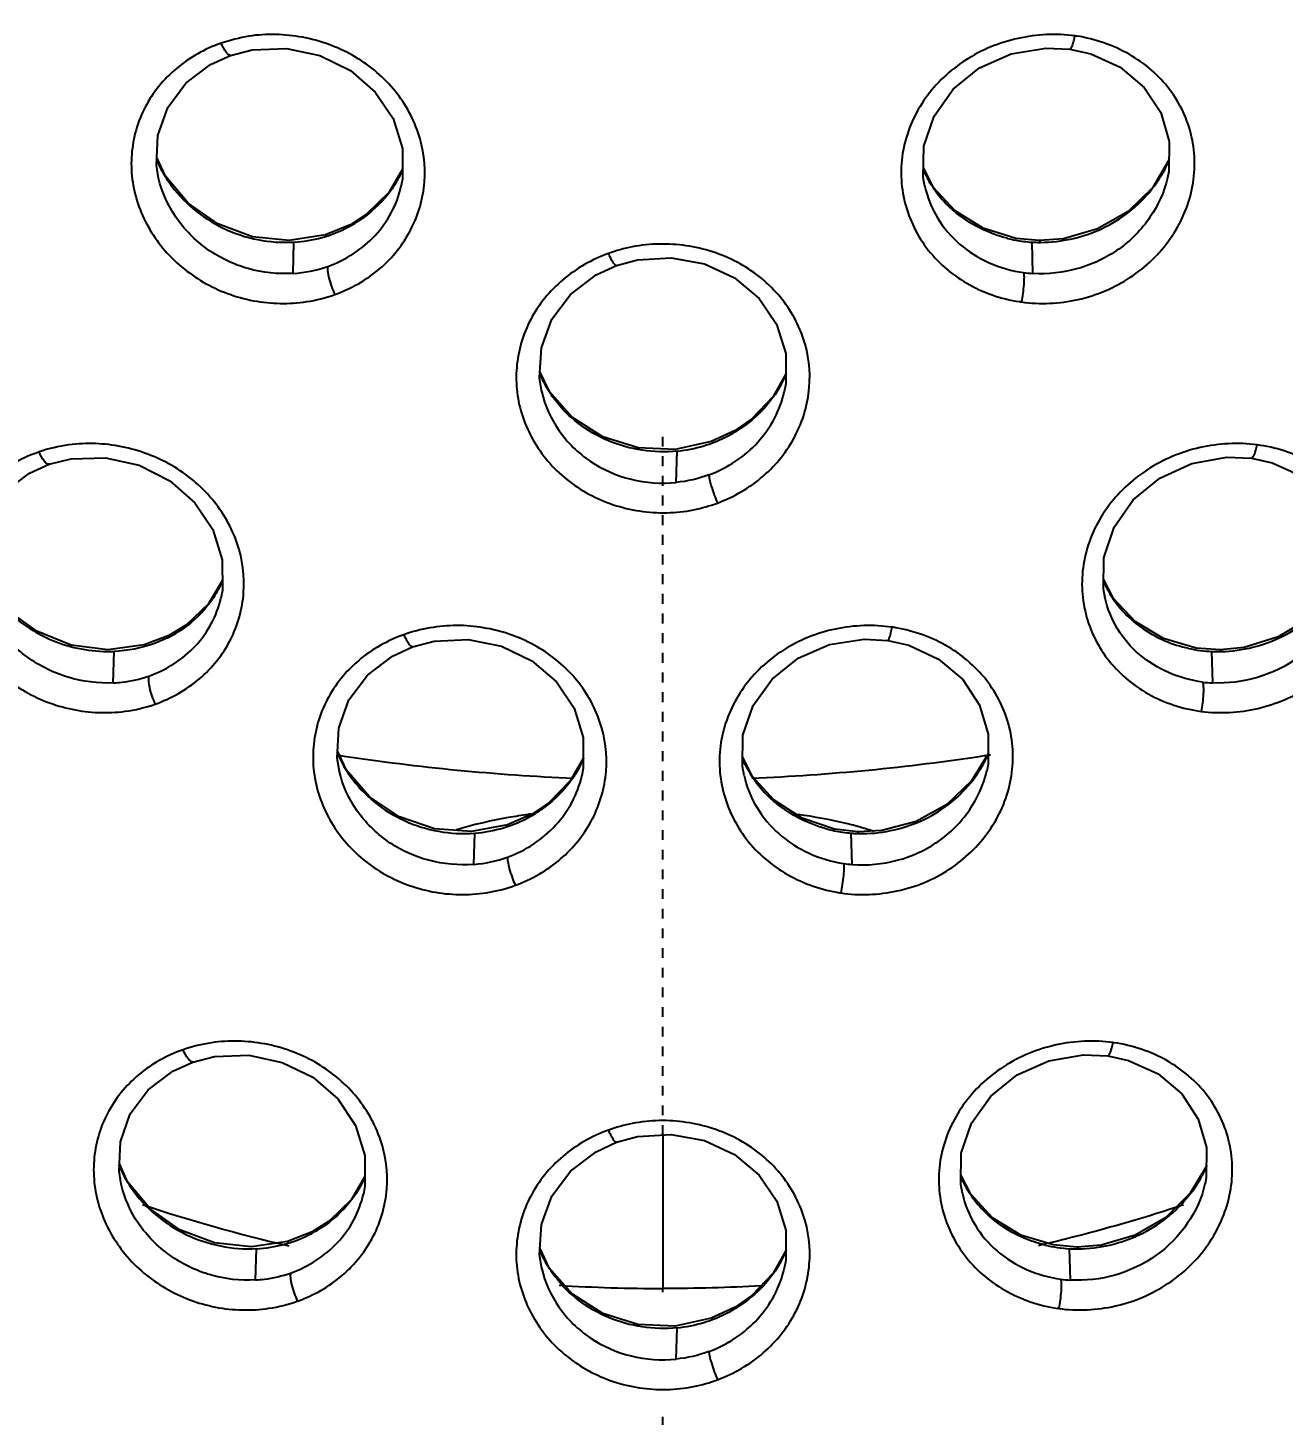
# Model space of a CAD drawing. Header units: millimetres. Extents: x 3631 to 3841, y 294 to 591.
# Drawn here: x 3779.67 to 3792.44, y 480.35 to 494.45 of the extents above; entities that cross this region are included whole.
import ezdxf

# ---------------------------------------------------------------- set-up
doc = ezdxf.new("R2010")
doc.units = ezdxf.units.MM
doc.header["$LTSCALE"] = 0.1
doc.linetypes.add('CENTER', pattern=[0.6, 0.375, -0.075, 0.075, -0.075])
doc.linetypes.add('CENTERX2', pattern=[101.6, 63.5, -12.7, 12.7, -12.7])
for name, color, linetype in [('CENTER', 1, 'CENTERX2'), ('DEFAULT_1', 7, 'CENTER'), ('DIM', 3, 'Continuous')]:
    doc.layers.add(name, color=color, linetype=linetype)
doc.styles.get("Standard").update_dxf_attribs({"font": 'arial.ttf'})
doc.dimstyles.new('ISO-25', dxfattribs={"dimtxt": 2.5, "dimasz": 2.5, "dimexe": 1.25, "dimexo": 0.625, "dimtad": 1, "dimlfac": 1.333333, "dimtxsty": 'Standard', "dimcen": 2.5, "dimadec": 0, "dimazin": 0, "dimtfac": 1, "dimtmove": 0, "dimatfit": 3, "dimfxl": 0, "dimarcsym": 0})

# ---------------------------------------------------------------- blocks, each defined once
blk = doc.blocks.new('*D74')
at = {"layer": 'Defpoints', "color": 0}
for p in [(3786.12, 534.251), (3756.118, 373.592), (3779.944, 373.592)]:
    blk.add_point(p, dxfattribs=at)
at = {"layer": 'DIM', "color": 0, "lineweight": -2}
for p, q in [((3785.495, 534.251), (3754.868, 534.251)), ((3756.118, 531.751), (3756.118, 376.092)), ((3779.319, 373.592), (3754.868, 373.592))]:
    blk.add_line(p, q, dxfattribs=at)
at = {"layer": 'DIM', "color": 0}
for points in [[(3755.702, 531.751), (3756.535, 531.751), (3756.118, 534.251)], [(3755.702, 376.092), (3756.535, 376.092), (3756.118, 373.592)]]:
    blk.add_solid(points, dxfattribs=at)
at = {"layer": 'DIM', "color": 0, "insert": (3754.238, 453.922), "char_height": 2.5, "attachment_point": 5, "rotation": 90}
blk.add_mtext('214', dxfattribs=at)

msp = doc.modelspace()

# ---------------------------------------------------------------- linework, layer by layer
at = {"color": 7, "linetype": 'Continuous'}
for p, q in [((3781.0729, 492.9445), (3780.9869, 493.1361)), ((3783.4831, 493.0149), (3783.3467, 492.7821)), ((3788.8782, 492.8327), (3788.7787, 493.0322)), ((3781.0047, 492.9251), (3781.0034, 492.9311)), ((3783.4687, 492.836), (3783.47, 492.8416)), ((3788.793, 492.8418), (3788.7934, 492.8399)), ((3791.2609, 492.931), (3791.26, 492.9274)), ((3783.3467, 492.7821), (3783.1259, 492.5641)), ((3783.1259, 492.5641), (3782.9502, 492.4517)), ((3782.9502, 492.4517), (3782.7014, 492.3502)), ((3782.9345, 492.4285), (3782.9502, 492.4517)), ((3782.7014, 492.3502), (3782.3333, 492.2917)), ((3782.3713, 491.9554), (3782.3803, 492.2743)), ((3789.9594, 492.2904), (3789.7171, 492.3129)), ((3789.8916, 491.9555), (3789.8827, 492.2744)), ((3789.9697, 492.2719), (3789.9594, 492.2904)), ((3784.9762, 490.7572), (3784.8809, 490.9612)), ((3787.3791, 490.9348), (3787.2509, 490.706)), ((3784.8965, 490.7582), (3784.8984, 490.7502)), ((3787.3647, 490.7534), (3787.3653, 490.756)), ((3786.866, 490.3607), (3786.6215, 490.2463)), ((3786.8563, 490.3408), (3786.866, 490.3607)), ((3786.6215, 490.2463), (3786.2542, 490.1669)), ((3786.2646, 489.8308), (3786.2741, 490.1494)), ((3790.7095, 488.6522), (3790.6098, 488.8501)), ((3781.6522, 488.8322), (3781.512, 488.598)), ((3781.512, 488.598), (3781.2884, 488.3841)), ((3781.6379, 488.6541), (3781.6395, 488.6611)), ((3790.6252, 488.6561), (3790.624, 488.6614)), ((3781.2884, 488.3841), (3781.1089, 488.2747)), ((3780.8576, 488.1796), (3780.4889, 488.1316)), ((3781.1089, 488.2747), (3780.8576, 488.1796)), ((3781.0901, 488.2499), (3781.1089, 488.2747)), ((3791.7941, 488.1311), (3791.5496, 488.1487)), ((3792.0384, 488.1556), (3791.7941, 488.1311)), ((3780.5425, 487.7934), (3780.5512, 488.1132)), ((3791.7205, 487.7937), (3791.7118, 488.1135)), ((3791.8086, 488.1127), (3791.7941, 488.1311)), ((3782.9148, 486.9069), (3782.8242, 487.1049)), ((3785.3215, 487.0284), (3785.1889, 486.7974)), ((3787.0386, 486.8453), (3786.9403, 487.045)), ((3782.8424, 486.8937), (3782.8407, 486.9011)), ((3789.4225, 486.8972), (3789.4234, 486.9011)), ((3785.1889, 486.7974), (3784.9706, 486.5753)), ((3785.3071, 486.8486), (3785.3081, 486.8528)), ((3786.9548, 486.853), (3786.9549, 486.8528)), ((3784.7982, 486.4599), (3784.5515, 486.3523)), ((3784.7854, 486.4382), (3784.7982, 486.4599)), ((3784.9706, 486.5753), (3784.7982, 486.4599)), ((3784.5515, 486.3523), (3784.1838, 486.2838)), ((3788.1156, 486.2814), (3787.8751, 486.3089)), ((3784.2082, 485.9481), (3784.2174, 486.2666)), ((3788.0548, 485.9482), (3788.0456, 486.2667)), ((3788.1216, 486.2628), (3788.1156, 486.2814)), ((3790.705, 484.139), (3790.7174, 484.1372)), ((3786.1315, 483.1987), (3786.1315, 481.6355)), ((3780.6896, 482.722), (3780.6059, 482.9099)), ((3789.2596, 482.5955), (3789.16, 482.7946)), ((3780.6236, 482.6985), (3780.6223, 482.7044)), ((3783.1018, 482.7771), (3782.9644, 482.5441)), ((3791.6419, 482.7043), (3791.6411, 482.7007)), ((3782.9644, 482.5441), (3782.7429, 482.3273)), ((3783.0875, 482.5984), (3783.0888, 482.6044)), ((3789.1741, 482.6045), (3789.1747, 482.6021)), ((3782.7429, 482.3273), (3782.5663, 482.2157)), ((3782.3162, 482.1159), (3781.9475, 482.0605)), ((3782.5663, 482.2157), (3782.3162, 482.1159)), ((3782.5497, 482.1921), (3782.5663, 482.2157)), ((3790.342, 482.0595), (3790.0991, 482.0805)), ((3790.585, 482.0801), (3790.342, 482.0595)), ((3781.9907, 481.7236), (3781.9996, 482.0429)), ((3784.9758, 481.8466), (3784.8808, 482.05)), ((3787.3791, 482.0235), (3787.2509, 481.7948)), ((3790.2722, 481.7238), (3790.2634, 482.0431)), ((3790.3536, 482.041), (3790.342, 482.0595)), ((3784.8965, 481.8469), (3784.8983, 481.8389)), ((3787.3647, 481.8421), (3787.3653, 481.8447)), ((3786.8661, 481.4494), (3786.6213, 481.3349)), ((3786.8564, 481.4296), (3786.8661, 481.4494)), ((3790.1523, 481.435), (3790.1396, 481.4369)), ((3786.6213, 481.3349), (3786.2539, 481.2554)), ((3786.2646, 480.9193), (3786.2741, 481.238))]:
    msp.add_line(p, q, dxfattribs=at)
for points in [[(3781.7358, 494.1733), (3781.9568, 494.2296), (3782.3041, 494.2426), (3782.6449, 494.1714), (3782.9537, 494.02), (3783.2073, 493.8005), (3783.3891, 493.5302), (3783.4829, 493.2277), (3783.4832, 492.915), (3783.4683, 492.8362)], [(3788.7939, 492.84), (3788.777, 492.9321), (3788.7825, 493.2502), (3788.8876, 493.5563), (3789.0806, 493.8292), (3789.3476, 494.0459), (3789.6708, 494.1882), (3790.0225, 494.2479), (3790.2681, 494.2366)], [(3790.2681, 494.2366), (3790.4801, 494.189), (3790.7793, 494.0518), (3791.0229, 493.8478), (3791.1911, 493.5906), (3791.2762, 493.2989), (3791.2731, 492.994), (3791.26, 492.9274)], [(3781.0047, 492.9251), (3780.9833, 493.057), (3780.997, 493.3591), (3781.0976, 493.643), (3781.2808, 493.8891), (3781.5336, 494.0813), (3781.7358, 494.1733)], [(3791.2743, 493.1072), (3791.1095, 492.8313), (3790.8592, 492.5864), (3790.5487, 492.4089), (3790.2022, 492.3095), (3789.9594, 492.2904)], [(3782.3333, 492.2917), (3781.9592, 492.3292), (3781.6067, 492.4598), (3781.3045, 492.6702), (3781.0729, 492.9445)], [(3789.7171, 492.3129), (3789.3873, 492.4155), (3789.1, 492.5927), (3788.8782, 492.8327)], [(3785.6575, 492.0364), (3785.8723, 492.0949), (3786.216, 492.1156), (3786.5533, 492.0536), (3786.8584, 491.9119), (3787.1084, 491.7015), (3787.287, 491.4392), (3787.379, 491.1432), (3787.3792, 490.8339), (3787.3642, 490.7536)], [(3784.8994, 490.7504), (3784.8768, 490.8936), (3784.895, 491.2001), (3785.0019, 491.4899), (3785.1925, 491.7423), (3785.452, 491.9406), (3785.6575, 492.0364)], [(3786.2542, 490.1669), (3785.8777, 490.1836), (3785.5207, 490.296), (3785.2129, 490.4922), (3784.9762, 490.7572)], [(3787.2509, 490.706), (3787.0352, 490.4793), (3786.866, 490.3607)], [(3779.1749, 488.787), (3779.1542, 488.9135), (3779.1659, 489.213), (3779.2635, 489.4938), (3779.4428, 489.7367), (3779.6918, 489.926), (3779.8922, 490.0163)], [(3779.8922, 490.0163), (3780.1165, 490.0718), (3780.4658, 490.0813), (3780.8083, 490.0057), (3781.1189, 489.8496), (3781.3742, 489.6259), (3781.5573, 489.3519), (3781.6519, 489.0466), (3781.6523, 488.7327), (3781.6374, 488.6543)], [(3790.6252, 488.6561), (3790.6083, 488.746), (3790.6129, 489.0662), (3790.7181, 489.3759), (3790.9124, 489.6534), (3791.1812, 489.8755), (3791.5069, 490.0231), (3791.8619, 490.0874), (3792.1125, 490.078)], [(3792.1125, 490.078), (3792.3236, 490.032), (3792.6194, 489.8978), (3792.8587, 489.6978), (3793.0232, 489.4453), (3793.1062, 489.1577), (3793.1028, 488.8556), (3793.0896, 488.788)], [(3793.1041, 488.9715), (3792.9429, 488.6968), (3792.6938, 488.4468), (3792.3845, 488.2627), (3792.0384, 488.1556)], [(3780.4889, 488.1316), (3780.1159, 488.1793), (3779.7658, 488.3188), (3779.4667, 488.536), (3779.2381, 488.8144)], [(3791.5496, 488.1487), (3791.2186, 488.2451), (3790.931, 488.4169), (3790.7095, 488.6522)], [(3782.8424, 486.8937), (3782.8204, 487.0307), (3782.836, 487.3351), (3782.9397, 487.6221), (3783.1265, 487.8713), (3783.3828, 488.0665), (3783.5868, 488.1603)], [(3783.5868, 488.1603), (3783.8049, 488.2176), (3784.1505, 488.2341), (3784.4897, 488.1671), (3784.7967, 488.0201), (3785.0486, 487.8048), (3785.2287, 487.5381), (3785.3215, 487.2385), (3785.3214, 486.9271), (3785.3066, 486.8488)], [(3786.9554, 486.8532), (3786.9385, 486.9456), (3786.9441, 487.2617), (3787.0482, 487.5646), (3787.2396, 487.8335), (3787.5046, 488.0455), (3787.8257, 488.1831), (3788.1748, 488.2386), (3788.4165, 488.2253)], [(3788.4165, 488.2253), (3788.6293, 488.1761), (3788.9315, 488.0359), (3789.1789, 487.8283), (3789.3505, 487.5673), (3789.4379, 487.2723), (3789.436, 486.9657), (3789.4225, 486.8971)], [(3789.4367, 487.0741), (3789.2685, 486.7973), (3789.0168, 486.5576), (3788.705, 486.3867), (3788.3576, 486.295), (3788.1156, 486.2814)], [(3784.1838, 486.2838), (3783.8086, 486.3114), (3783.454, 486.4334), (3783.149, 486.637), (3782.9148, 486.9069)], [(3787.8751, 486.3089), (3787.5466, 486.4181), (3787.2601, 486.6008), (3787.0386, 486.8453)], [(3780.6236, 482.6985), (3780.6023, 482.8293), (3780.6157, 483.1302), (3780.7156, 483.4127), (3780.8978, 483.6577), (3781.1495, 483.8489), (3781.3511, 483.9404)], [(3781.351, 483.9404), (3781.5727, 483.9966), (3781.9205, 484.009), (3782.2617, 483.937), (3782.571, 483.7847), (3782.8251, 483.5645), (3783.0073, 483.2935), (3783.1015, 482.9904), (3783.1019, 482.6775), (3783.087, 482.5987)], [(3789.1752, 482.6023), (3789.1583, 482.694), (3789.1638, 483.0125), (3789.2691, 483.3193), (3789.4626, 483.593), (3789.7303, 483.8108), (3790.0542, 483.954), (3790.4067, 484.0145), (3790.6534, 484.0034)], [(3790.6534, 484.0034), (3790.865, 483.9561), (3791.1633, 483.8195), (3791.4058, 483.6165), (3791.573, 483.3606), (3791.6574, 483.0702), (3791.6541, 482.7665), (3791.6411, 482.7007)], [(3785.6573, 483.1246), (3785.8722, 483.1832), (3786.216, 483.2038), (3786.5534, 483.1418), (3786.8585, 483.0001), (3787.1085, 482.7897), (3787.2871, 482.5274), (3787.379, 482.2314), (3787.3791, 481.9221), (3787.3642, 481.8423)], [(3784.8994, 481.8391), (3784.8768, 481.9822), (3784.895, 482.2886), (3785.0019, 482.5783), (3785.1924, 482.8306), (3785.4519, 483.0288), (3785.6573, 483.1246)], [(3791.6553, 482.8815), (3791.4916, 482.6065), (3791.2415, 482.3606), (3790.9313, 482.1815), (3790.585, 482.0801)], [(3781.9475, 482.0605), (3781.5735, 482.1011), (3781.2216, 482.2344), (3780.9202, 482.4467), (3780.6896, 482.722)], [(3790.0991, 482.0805), (3789.7689, 482.1812), (3789.4814, 482.3569), (3789.2596, 482.5955)], [(3786.2539, 481.2554), (3785.8773, 481.2722), (3785.5202, 481.3849), (3785.2124, 481.5814), (3784.9758, 481.8466)], [(3787.2509, 481.7948), (3787.0352, 481.5681), (3786.8661, 481.4494)]]:
    msp.add_lwpolyline(points, dxfattribs=at)
for centre, radius, start, end in [((3782.3596, 492.0184), 2.3904, 100.53616, 107.51437), ((3790.1116, 492.8789), 1.5056, 81.41173, 82.12023), ((3782.1689, 493.6181), 1.2891, 202.58391, 210.94831), ((3790.0707, 493.6358), 1.3178, 332.96168, 336.68469), ((3782.1791, 493.624), 1.3009, 210.94024, 214.75043), ((3782.4152, 493.4877), 1.1729, 328.36842, 334.90597), ((3782.4231, 493.4838), 1.164, 334.91602, 335.73702), ((3789.8504, 493.485), 1.1743, 203.82744, 205.06077), ((3789.8543, 493.4869), 1.1787, 205.06363, 209.86296), ((3790.0257, 493.6605), 1.3691, 325.08512, 329.31178), ((3790.0466, 493.6481), 1.3449, 329.31326, 332.96198), ((3789.856, 493.4879), 1.1807, 209.86217, 211.084), ((3789.8557, 493.4877), 1.1803, 211.08434, 217.12673), ((3790.0153, 493.6677), 1.3818, 321.52935, 322.98129), ((3790.0159, 493.6673), 1.3811, 322.9811, 325.08996), ((3789.859, 493.4915), 1.1853, 217.17835, 228.41469), ((3789.893, 493.5293), 1.2361, 228.40033, 231.42813), ((3782.298, 493.643), 1.3712, 273.43848, 297.66189), ((3782.3367, 493.5658), 1.2849, 297.73272, 298.83899), ((3782.3378, 493.5638), 1.2826, 298.83756, 303.21001), ((3789.9669, 493.6524), 1.3805, 256.05184, 263.04543), ((3789.966, 493.646), 1.3741, 263.04892, 266.52536), ((3789.9688, 493.652), 1.3802, 266.42443, 267.61692), ((3789.9686, 493.6469), 1.375, 267.61614, 270.02958), ((3786.2832, 490.0904), 2.1864, 102.24716, 108.82637), ((3789.9718, 493.239), 1.2858, 262.17181, 266.42379), ((3782.3165, 493.0265), 1.3704, 278.17158, 290.42697), ((3789.9912, 493.2091), 1.5578, 261.24133, 261.94611), ((3786.027, 491.4359), 1.254, 203.34985, 211.36316), ((3786.2495, 491.4237), 1.237, 329.29965, 332.07359), ((3786.2566, 491.42), 1.229, 332.07412, 336.97804), ((3786.0582, 491.4547), 1.2904, 211.35407, 217.2549), ((3786.1365, 491.5623), 1.418, 286.75162, 295.92914), ((3786.1563, 491.5209), 1.3721, 295.94216, 300.68043), ((3786.1412, 491.5465), 1.4018, 300.67953, 301.48804), ((3780.2822, 488.7349), 1.4906, 97.36548, 109.31872), ((3786.1288, 491.5889), 1.4457, 275.76222, 286.7404), ((3785.998, 491.5785), 2.0738, 282.39212, 289.36487), ((3780.6123, 489.2961), 1.1433, 328.07961, 334.45748), ((3780.6174, 489.2935), 1.1375, 334.46429, 335.69092), ((3791.6767, 489.3046), 1.17, 203.87474, 205.4255), ((3791.6744, 489.3035), 1.1674, 205.42217, 211.46592), ((3780.5363, 489.3757), 1.2545, 297.47479, 302.13059), ((3783.991, 486.946), 1.4259, 99.26557, 110.195), ((3788.2411, 486.8581), 1.5188, 80.23433, 81.75263), ((3780.5342, 489.3796), 1.259, 296.20386, 297.47735), ((3791.7702, 489.4802), 1.3679, 257.42179, 267.55099), ((3791.7734, 489.4937), 1.3814, 267.44339, 268.76803), ((3791.7734, 489.4918), 1.3795, 268.76767, 271.4458), ((3791.7795, 489.0744), 1.2819, 262.69878, 267.36122), ((3786.1095, 508.4086), 21.5995, 261.21495, 261.36286), ((3783.9799, 487.5757), 1.2605, 202.63347, 211.11932), ((3786.1323, 508.5716), 21.7641, 261.36778, 267.60282), ((3784.2264, 487.5098), 1.2015, 328.46596, 336.42536), ((3788.0373, 487.5061), 1.2011, 203.84648, 204.41885), ((3786.1235, 508.6441), 21.8368, 272.39086, 278.62874), ((3786.1537, 508.4065), 21.5974, 278.64422, 278.80608), ((3788.2596, 487.5937), 1.2894, 332.6749, 336.57052), ((3783.985, 487.5787), 1.2664, 211.11565, 215.33097), ((3788.0427, 487.5087), 1.207, 204.42272, 209.29349), ((3788.0459, 487.5104), 1.2106, 209.29193, 210.8951), ((3788.0463, 487.5107), 1.2112, 210.8957, 216.58465), ((3788.2212, 487.6151), 1.3334, 324.3842, 329.02533), ((3788.2392, 487.6042), 1.3123, 329.02801, 332.6755), ((3788.0516, 487.516), 1.2186, 216.6359, 227.5607), ((3788.2128, 487.6209), 1.3436, 321.18922, 324.38905), ((3788.0881, 487.5554), 1.2723, 227.54435, 230.80897), ((3785.6159, 480.4147), 6.1022, 98.01336, 99.9783), ((3785.7143, 479.7427), 6.7814, 97.86431, 98.04499), ((3784.1456, 487.585), 1.3132, 299.1574, 302.59011), ((3784.1472, 487.5826), 1.3103, 302.59025, 304.2999), ((3784.1073, 487.6568), 1.3945, 274.52579, 299.10057), ((3788.159, 487.6651), 1.4029, 254.62736, 261.81615), ((3787.3001, 483.3726), 3.0708, 71.81251, 74.1376), ((3788.157, 487.6519), 1.3895, 261.82301, 265.4037), ((3788.1562, 487.6427), 1.3803, 265.40632, 266.45014), ((3788.1557, 487.6352), 1.3729, 266.44918, 268.56227), ((3787.3913, 483.6557), 2.7734, 71.49168, 71.77783), ((3788.1564, 487.2352), 1.2909, 261.642, 265.48199), ((3784.1012, 487.18), 1.537, 279.93376, 290.1249), ((3788.1646, 487.1823), 1.5398, 259.98839, 261.52879), ((3781.784, 482.5359), 1.6184, 98.636, 109.13019), ((3786.1376, 481.7017), 1.6446, 101.15909, 109.91519), ((3781.791, 483.3941), 1.2929, 202.61569, 210.97752), ((3790.4234, 483.4247), 1.3499, 329.28032, 333.0106), ((3790.4489, 483.4117), 1.3212, 333.01077, 336.67089), ((3781.8033, 483.4013), 1.3072, 210.96767, 214.67306), ((3782.0421, 483.2474), 1.1641, 328.28174, 334.78011), ((3782.0493, 483.2438), 1.1562, 334.78926, 335.71942), ((3790.224, 483.2449), 1.1663, 203.83993, 205.23271), ((3790.2274, 483.2466), 1.1701, 205.23529, 210.01732), ((3790.2286, 483.2473), 1.1715, 210.0168, 211.15276), ((3790.228, 483.2469), 1.1708, 211.1529, 217.27365), ((3790.3909, 483.4449), 1.3882, 323.08933, 325.20792), ((3790.4015, 483.4377), 1.3753, 325.20322, 329.27953), ((3790.2305, 483.2502), 1.1748, 217.32546, 228.65649), ((3790.3896, 483.4458), 1.3897, 321.59817, 323.08958), ((3786.1936, 498.6798), 17.0517, 251.70035, 256.89556), ((3790.264, 483.2878), 1.2251, 228.64287, 231.61374), ((3786.0391, 498.8273), 17.2008, 284.39584, 288.24413), ((3781.9656, 483.324), 1.2737, 298.45927, 302.89702), ((3781.9253, 483.4057), 1.3648, 273.12132, 297.23004), ((3781.9642, 483.3264), 1.2765, 297.30486, 298.46095), ((3786.0696, 498.7114), 17.0809, 283.12284, 284.39351), ((3790.34, 483.4183), 1.3774, 256.45735, 266.81011), ((3786.0272, 482.5248), 1.2542, 203.35604, 211.36744), ((3786.2565, 482.5089), 1.2292, 332.07763, 336.96803), ((3790.3425, 483.4228), 1.3818, 266.71739, 267.95188), ((3790.3424, 483.4187), 1.3777, 267.95123, 270.44877), ((3786.0587, 482.5438), 1.291, 211.35824, 217.25634), ((3786.2492, 482.5127), 1.2374, 329.29432, 332.07715), ((3786.1357, 498.7004), 17.0625, 266.44136, 269.98656), ((3790.3465, 483.0072), 1.2855, 262.30619, 266.68488), ((3781.913, 482.8948), 1.4734, 278.31086, 289.90439), ((3786.1363, 482.6507), 1.4178, 286.77506, 295.95045), ((3786.1559, 482.6098), 1.3725, 295.96321, 300.69883), ((3786.1405, 482.6357), 1.4026, 300.6987, 301.5047), ((3786.1287, 482.6768), 1.445, 275.76893, 286.76372), ((3786.1286, 482.2082), 1.5978, 281.35141, 290.41394)]:
    msp.add_arc(centre, radius, start, end, dxfattribs=at)
for points, knots in [([(3782.7948, 491.7423), (3782.9603, 491.8002), (3783.2693, 491.975), (3783.598, 492.3849), (3783.7418, 492.8841), (3783.674, 493.4009), (3783.4086, 493.8591), (3782.9889, 494.2017), (3782.4713, 494.385), (3782.1017, 494.3943), (3781.9225, 494.3684)], [0, 0, 0, 0, 0.1259307, 0.2482362, 0.3683619, 0.4888863, 0.6123949, 0.739802, 0.8699289, 1, 1, 1, 1]), ([(3790.3186, 494.3718), (3790.1276, 494.3966), (3789.7342, 494.3777), (3789.1934, 494.158), (3788.7743, 493.765), (3788.5798, 493.3345), (3788.543, 492.9737), (3788.5841, 492.6164), (3788.7793, 492.1931), (3789.2064, 491.8227), (3789.5679, 491.6977), (3789.7548, 491.6696)], [0, 0, 0, 0, 0.1299099, 0.2594871, 0.3858498, 0.5081137, 0.5684709, 0.628579, 0.749021, 0.8726342, 1, 1, 1, 1]), ([(3789.7737, 491.6668), (3789.9643, 491.6394), (3790.3586, 491.658), (3790.8114, 491.8481), (3791.1107, 492.0889), (3791.3536, 492.373), (3791.5459, 492.7994), (3791.5442, 493.3535), (3791.3482, 493.7695), (3791.1002, 494.0329), (3790.7951, 494.2464), (3790.5227, 494.3397), (3790.337, 494.3691)], [0, 0, 0, 0, 0.1298919, 0.2597681, 0.3241287, 0.3876063, 0.510824, 0.6306064, 0.7500681, 0.8111001, 0.873147, 1, 1, 1, 1]), ([(3790.2681, 494.2366), (3790.2729, 494.2359), (3790.2848, 494.2516), (3790.2947, 494.2783), (3790.308, 494.3219), (3790.3151, 494.3543), (3790.3186, 494.3718)], [0, 0, 0, 0, 0.0988803, 0.3182163, 0.6354764, 1, 1, 1, 1]), ([(3781.6402, 494.2979), (3781.4762, 494.24), (3781.244, 494.1092), (3781.001, 493.8643), (3780.8154, 493.5824), (3780.7203, 493.2507), (3780.7282, 492.9135), (3780.8063, 492.5779), (3781.0274, 492.1886), (3781.4453, 491.8403), (3781.9617, 491.6494), (3782.3325, 491.6418), (3782.5113, 491.67)], [0, 0, 0, 0, 0.1249056, 0.186069, 0.2464765, 0.3658299, 0.4261795, 0.487229, 0.6117021, 0.7397929, 0.8700078, 1, 1, 1, 1]), ([(3781.7358, 494.1733), (3781.7297, 494.1712), (3781.7101, 494.1806), (3781.6778, 494.2225), (3781.6548, 494.2654), (3781.6402, 494.2979)], [0, 0, 0, 0, 0.1204531, 0.3424577, 1, 1, 1, 1]), ([(3782.3712, 491.9564), (3782.2181, 491.9469), (3781.9064, 491.9803), (3781.4863, 492.1812), (3781.163, 492.5056), (3781.0371, 492.7829), (3781.0047, 492.9251)], [0, 0, 0, 0, 0.2545089, 0.5085937, 0.7580674, 1, 1, 1, 1]), ([(3781.1102, 492.8825), (3781.1789, 492.7835), (3781.3456, 492.6024), (3781.6564, 492.4022), (3782.0093, 492.2844), (3782.2577, 492.2678), (3782.3802, 492.2754)], [0, 0, 0, 0, 0.2465261, 0.4969459, 0.7489295, 1, 1, 1, 1]), ([(3782.724, 492.0281), (3782.9047, 492.0925), (3783.1575, 492.2555), (3783.3805, 492.5665), (3783.4473, 492.7449), (3783.4682, 492.8361)], [0, 0, 0, 0, 0.505346, 0.7536203, 1, 1, 1, 1]), ([(3783.4138, 492.8726), (3783.3905, 492.8349), (3783.2883, 492.6879), (3783.1529, 492.5644), (3783.0403, 492.4907)], [0, 0, 0, 0, 0.2477056, 1, 1, 1, 1]), ([(3788.7939, 492.84), (3788.8195, 492.7285), (3788.9069, 492.5101), (3789.137, 492.2398), (3789.4429, 492.0485), (3789.677, 491.9816), (3789.7971, 491.9651)], [0, 0, 0, 0, 0.243174, 0.4902929, 0.7423281, 1, 1, 1, 1]), ([(3791.2598, 492.9274), (3791.2271, 492.785), (3791.1007, 492.5077), (3790.7788, 492.1805), (3790.3569, 491.9814), (3790.045, 491.946), (3789.8916, 491.9557)], [0, 0, 0, 0, 0.2419416, 0.4913262, 0.7455105, 1, 1, 1, 1]), ([(3789.9697, 492.2719), (3790.1842, 492.272), (3790.511, 492.3481), (3790.878, 492.5727), (3791.0312, 492.725), (3791.0971, 492.8081)], [0, 0, 0, 0, 0.5011341, 0.7522176, 1, 1, 1, 1]), ([(3789.6341, 492.3126), (3789.5872, 492.3242), (3789.4047, 492.3799), (3789.2336, 492.4741), (3789.1223, 492.5629)], [0, 0, 0, 0, 0.2532174, 1, 1, 1, 1]), ([(3786.6856, 489.6221), (3786.8539, 489.6849), (3787.0912, 489.8243), (3787.3394, 490.0804), (3787.5285, 490.3716), (3787.6542, 490.791), (3787.5902, 491.3115), (3787.3229, 491.7684), (3786.8964, 492.1012), (3786.3715, 492.2676), (3785.9993, 492.2613), (3785.8194, 492.227)], [0, 0, 0, 0, 0.1277833, 0.1906199, 0.2525515, 0.3735887, 0.4934938, 0.6152151, 0.7406724, 0.8697088, 1, 1, 1, 1]), ([(3785.5776, 492.1598), (3785.4097, 492.0989), (3785.0968, 491.9204), (3784.7583, 491.5088), (3784.6343, 491.0871), (3784.64, 490.7462), (3784.6977, 490.4949), (3784.805, 490.2579), (3785.0072, 489.9689), (3785.2928, 489.741), (3785.6249, 489.5982), (3785.9816, 489.5126), (3786.2633, 489.518), (3786.443, 489.5531)], [0, 0, 0, 0, 0.1269356, 0.2498664, 0.3700422, 0.4302211, 0.4907308, 0.5519483, 0.6139719, 0.7402182, 0.8047878, 0.8698493, 1, 1, 1, 1]), ([(3785.6575, 492.0364), (3785.6528, 492.0347), (3785.6374, 492.0475), (3785.6215, 492.0721), (3785.5989, 492.1124), (3785.5849, 492.1431), (3785.5776, 492.1598)], [0, 0, 0, 0, 0.1000659, 0.3193227, 0.6363271, 1, 1, 1, 1]), ([(3782.7242, 492.0282), (3782.7204, 492.0141), (3782.7228, 491.9735), (3782.7362, 491.9049), (3782.7611, 491.8238), (3782.783, 491.7685), (3782.7948, 491.7423)], [0, 0, 0, 0, 0.1471968, 0.3997473, 0.7098349, 1, 1, 1, 1]), ([(3789.7967, 491.9651), (3789.8005, 491.951), (3789.802, 491.9103), (3789.799, 491.8392), (3789.7892, 491.7541), (3789.7793, 491.695), (3789.7737, 491.6668)], [0, 0, 0, 0, 0.1464311, 0.4013515, 0.7126065, 1, 1, 1, 1]), ([(3784.8985, 490.7503), (3784.9312, 490.6105), (3785.0563, 490.3387), (3785.3795, 490.023), (3785.8021, 489.8393), (3786.1123, 489.8156), (3786.2646, 489.8308)], [0, 0, 0, 0, 0.2410782, 0.4888255, 0.7429197, 1, 1, 1, 1]), ([(3786.5989, 489.9089), (3786.7859, 489.979), (3787.0472, 490.1504), (3787.2744, 490.4756), (3787.343, 490.6597), (3787.3647, 490.7534)], [0, 0, 0, 0, 0.5074297, 0.7557829, 1, 1, 1, 1]), ([(3787.3132, 490.7922), (3787.2603, 490.7031), (3787.1303, 490.536), (3786.9634, 490.4062), (3786.8734, 490.3511)], [0, 0, 0, 0, 0.4953113, 1, 1, 1, 1]), ([(3786.2741, 490.1494), (3786.0401, 490.1261), (3785.6736, 490.1822), (3785.2659, 490.4158), (3785.1004, 490.5823), (3785.0311, 490.6735)], [0, 0, 0, 0, 0.5042089, 0.7544313, 1, 1, 1, 1]), ([(3779.7891, 490.1416), (3779.6267, 490.0863), (3779.323, 489.9187), (3778.9975, 489.5189), (3778.883, 489.107), (3778.8925, 488.7717), (3778.9718, 488.4365), (3779.1923, 488.0471), (3779.6062, 487.695), (3780.1178, 487.4969), (3780.4862, 487.4814), (3780.6644, 487.5051)], [0, 0, 0, 0, 0.1239271, 0.2440443, 0.363147, 0.4236587, 0.4850361, 0.6104515, 0.7394296, 0.8700999, 1, 1, 1, 1]), ([(3779.8922, 490.0163), (3779.8853, 490.0139), (3779.8639, 490.0221), (3779.828, 490.0647), (3779.8041, 490.1085), (3779.7891, 490.1416)], [0, 0, 0, 0, 0.1297231, 0.3533285, 1, 1, 1, 1]), ([(3780.9679, 487.5784), (3781.1316, 487.6353), (3781.3634, 487.7663), (3781.6036, 488.0129), (3781.7862, 488.2966), (3781.9042, 488.7105), (3781.8342, 489.2261), (3781.5693, 489.6851), (3781.2226, 489.9734), (3780.8955, 490.1261), (3780.547, 490.2267), (3780.2695, 490.2373), (3780.0911, 490.2133)], [0, 0, 0, 0, 0.1248081, 0.1860978, 0.2466939, 0.3663505, 0.4871302, 0.6113861, 0.7395274, 0.8048489, 0.8703553, 1, 1, 1, 1]), ([(3792.1701, 490.2137), (3791.9787, 490.2395), (3791.5825, 490.2186), (3791.0391, 489.993), (3790.6163, 489.5952), (3790.4187, 489.1602), (3790.3809, 488.7961), (3790.4219, 488.4376), (3790.6185, 488.0142), (3791.0501, 487.6488), (3791.4133, 487.5301), (3791.6004, 487.505)], [0, 0, 0, 0, 0.1295978, 0.2597134, 0.38705, 0.5101348, 0.5706686, 0.6307594, 0.7506378, 0.8733528, 1, 1, 1, 1]), ([(3791.6004, 487.505), (3791.7917, 487.4797), (3792.1875, 487.5025), (3792.7289, 487.7346), (3793.1469, 488.1395), (3793.3434, 488.5761), (3793.3824, 488.9406), (3793.3422, 489.297), (3793.1465, 489.7159), (3792.7164, 490.0747), (3792.3561, 490.1894), (3792.1701, 490.2137)], [0, 0, 0, 0, 0.1297848, 0.2602055, 0.3884625, 0.5125692, 0.5733236, 0.6333142, 0.7522635, 0.8738213, 1, 1, 1, 1]), ([(3792.1125, 490.078), (3792.118, 490.0773), (3792.1323, 490.0914), (3792.1441, 490.1198), (3792.1589, 490.1632), (3792.1664, 490.1961), (3792.1701, 490.2137)], [0, 0, 0, 0, 0.1092007, 0.3293053, 0.6424697, 1, 1, 1, 1]), ([(3786.5992, 489.909), (3786.5982, 489.8948), (3786.6055, 489.855), (3786.6234, 489.7865), (3786.6515, 489.705), (3786.674, 489.6488), (3786.6856, 489.6221)], [0, 0, 0, 0, 0.1421518, 0.396309, 0.7098553, 1, 1, 1, 1]), ([(3780.5424, 487.7944), (3780.389, 487.7873), (3780.0767, 487.8262), (3779.6574, 488.0339), (3779.3338, 488.3632), (3779.2074, 488.6434), (3779.1749, 488.787)], [0, 0, 0, 0, 0.2530738, 0.5070972, 0.7573862, 1, 1, 1, 1]), ([(3793.0893, 488.7881), (3793.0235, 488.5008), (3792.6478, 487.9609), (3792.0239, 487.7797), (3791.7204, 487.7938)], [0, 0, 0, 0, 0.492413, 1, 1, 1, 1]), ([(3780.9043, 487.8636), (3781.082, 487.9256), (3781.3311, 488.0841), (3781.5509, 488.3891), (3781.6167, 488.5645), (3781.6374, 488.6542)], [0, 0, 0, 0, 0.5047904, 0.7529201, 1, 1, 1, 1]), ([(3781.5827, 488.6917), (3781.5591, 488.6539), (3781.4556, 488.5071), (3781.3178, 488.385), (3781.2035, 488.3133)], [0, 0, 0, 0, 0.2479692, 1, 1, 1, 1]), ([(3791.6162, 487.8029), (3791.4978, 487.8181), (3791.267, 487.8817), (3790.9647, 488.0674), (3790.7372, 488.3321), (3790.6508, 488.5464), (3790.6252, 488.6561)], [0, 0, 0, 0, 0.2579589, 0.5099874, 0.7564874, 1, 1, 1, 1]), ([(3790.6786, 488.6941), (3790.7207, 488.6253), (3790.8205, 488.4951), (3791.0735, 488.2822), (3791.3094, 488.182), (3791.4719, 488.1456)], [0, 0, 0, 0, 0.2452296, 0.4936774, 1, 1, 1, 1]), ([(3791.8086, 488.1127), (3792.0225, 488.1181), (3792.3468, 488.2015), (3792.7103, 488.4321), (3792.8624, 488.5864), (3792.9281, 488.6703)], [0, 0, 0, 0, 0.4995791, 0.7511369, 1, 1, 1, 1]), ([(3779.4615, 488.5304), (3779.6044, 488.3923), (3779.9492, 488.1725), (3780.3532, 488.1057), (3780.5511, 488.1143)], [0, 0, 0, 0, 0.5007274, 1, 1, 1, 1]), ([(3783.4987, 488.2842), (3783.3324, 488.226), (3783.0222, 488.0518), (3782.6887, 487.6439), (3782.568, 487.2259), (3782.5747, 486.8871), (3782.6521, 486.5514), (3782.8733, 486.1626), (3783.2942, 485.8181), (3783.8149, 485.6352), (3784.187, 485.6345), (3784.3663, 485.6661)], [0, 0, 0, 0, 0.1260114, 0.2480033, 0.3677999, 0.4280908, 0.4889072, 0.6126028, 0.7399288, 0.8697825, 1, 1, 1, 1]), ([(3783.5868, 488.1603), (3783.5814, 488.1584), (3783.5636, 488.1692), (3783.5452, 488.1954), (3783.5209, 488.2358), (3783.5062, 488.2673), (3783.4987, 488.2842)], [0, 0, 0, 0, 0.110723, 0.3311847, 0.6441503, 1, 1, 1, 1]), ([(3784.63, 485.7369), (3784.797, 485.797), (3785.1085, 485.9757), (3785.441, 486.3897), (3785.588, 486.892), (3785.5226, 487.4108), (3785.2569, 487.8689), (3784.9061, 488.1505), (3784.5754, 488.2944), (3784.2214, 488.3849), (3783.9408, 488.385), (3783.7614, 488.3533)], [0, 0, 0, 0, 0.1268179, 0.2499895, 0.370494, 0.4906696, 0.613289, 0.7397575, 0.8045554, 0.869841, 1, 1, 1, 1]), ([(3788.46, 488.36), (3788.2701, 488.3883), (3787.8786, 488.3745), (3787.3409, 488.1597), (3786.9242, 487.7725), (3786.733, 487.3458), (3786.6963, 486.9879), (3786.7375, 486.6315), (3786.9305, 486.2076), (3787.3524, 485.8311), (3787.7114, 485.6986), (3787.8976, 485.6659)], [0, 0, 0, 0, 0.1300288, 0.2590278, 0.3844511, 0.5059969, 0.5662124, 0.6264043, 0.74746, 0.8719434, 1, 1, 1, 1]), ([(3787.9384, 485.6593), (3788.1282, 485.6311), (3788.52, 485.6462), (3788.9712, 485.8315), (3789.2684, 486.0686), (3789.5091, 486.3491), (3789.6992, 486.772), (3789.6966, 487.3228), (3789.4646, 487.8239), (3789.0429, 488.1944), (3788.6852, 488.3224), (3788.4997, 488.3537)], [0, 0, 0, 0, 0.1301182, 0.259528, 0.323488, 0.3865195, 0.5090375, 0.6287862, 0.748915, 0.8723539, 1, 1, 1, 1]), ([(3788.4165, 488.2253), (3788.4207, 488.2247), (3788.4297, 488.2421), (3788.4384, 488.2668), (3788.45, 488.3108), (3788.4566, 488.3426), (3788.46, 488.36)], [0, 0, 0, 0, 0.089129, 0.3079437, 0.6290214, 1, 1, 1, 1]), ([(3781.0901, 488.25), (3781.0488, 488.2296), (3780.8776, 488.1563), (3780.6911, 488.1192), (3780.5512, 488.1132)], [0, 0, 0, 0, 0.2476844, 1, 1, 1, 1]), ([(3780.5424, 487.7944), (3780.5733, 487.7958), (3780.696, 487.8057), (3780.8174, 487.8332), (3780.9043, 487.8636)], [0, 0, 0, 0, 0.2516321, 1, 1, 1, 1]), ([(3780.9045, 487.8637), (3780.8996, 487.8497), (3780.8996, 487.8088), (3780.911, 487.7401), (3780.9345, 487.6593), (3780.9561, 487.6044), (3780.9679, 487.5784)], [0, 0, 0, 0, 0.1501859, 0.4020569, 0.7102304, 1, 1, 1, 1]), ([(3791.6162, 487.8029), (3791.6214, 487.789), (3791.6253, 487.7481), (3791.6245, 487.677), (3791.616, 487.592), (3791.6063, 487.5331), (3791.6004, 487.505)], [0, 0, 0, 0, 0.1486677, 0.4032579, 0.7131951, 1, 1, 1, 1]), ([(3784.208, 485.9491), (3784.0553, 485.9371), (3783.7443, 485.9651), (3783.3236, 486.1588), (3783.0002, 486.4782), (3782.8747, 486.7528), (3782.8424, 486.8937)], [0, 0, 0, 0, 0.2558361, 0.5099248, 0.7586197, 1, 1, 1, 1]), ([(3785.2505, 486.8814), (3785.2277, 486.8442), (3785.1274, 486.6987), (3784.9956, 486.5753), (3784.8859, 486.5004)], [0, 0, 0, 0, 0.2475077, 1, 1, 1, 1]), ([(3788.0548, 485.9483), (3788.2076, 485.9362), (3788.5191, 485.9664), (3788.9424, 486.1582), (3789.2645, 486.4815), (3789.3899, 486.7564), (3789.4226, 486.8972)], [0, 0, 0, 0, 0.2553931, 0.5100386, 0.7592563, 1, 1, 1, 1]), ([(3782.9519, 486.8464), (3783.0205, 486.7496), (3783.1871, 486.5729), (3783.4971, 486.3802), (3783.8488, 486.2698), (3784.0956, 486.258), (3784.2173, 486.2678)], [0, 0, 0, 0, 0.2454488, 0.4952654, 0.7475438, 1, 1, 1, 1]), ([(3784.5518, 486.0233), (3784.7354, 486.0902), (3784.9916, 486.2576), (3785.2178, 486.5746), (3785.2855, 486.7561), (3785.3066, 486.8487)], [0, 0, 0, 0, 0.5057768, 0.7542269, 1, 1, 1, 1]), ([(3786.9554, 486.8529), (3786.9812, 486.7399), (3787.0695, 486.5183), (3787.3018, 486.2428), (3787.6108, 486.0462), (3787.8476, 485.9758), (3787.9692, 485.9579)], [0, 0, 0, 0, 0.2427517, 0.4901838, 0.7426461, 1, 1, 1, 1]), ([(3788.1216, 486.2628), (3788.3372, 486.2574), (3788.6673, 486.3262), (3789.0389, 486.5454), (3789.1934, 486.6964), (3789.2598, 486.7788)], [0, 0, 0, 0, 0.5026109, 0.7532331, 1, 1, 1, 1]), ([(3787.787, 486.312), (3787.7409, 486.3246), (3787.5613, 486.3839), (3787.3936, 486.48), (3787.2842, 486.5693)], [0, 0, 0, 0, 0.2527963, 1, 1, 1, 1]), ([(3788.1394, 486.3265), (3788.0909, 486.3403), (3787.8814, 486.3949), (3787.6679, 486.4331), (3787.5035, 486.4565)], [0, 0, 0, 0, 0.2329557, 1, 1, 1, 1]), ([(3784.5586, 486.4246), (3784.5114, 486.4163), (3784.3343, 486.3826), (3784.1588, 486.3392), (3784.0327, 486.2992)], [0, 0, 0, 0, 0.2658724, 1, 1, 1, 1]), ([(3784.5521, 486.0234), (3784.5495, 486.0092), (3784.5542, 485.969), (3784.5697, 485.9004), (3784.5961, 485.8191), (3784.6182, 485.7633), (3784.63, 485.7369)], [0, 0, 0, 0, 0.144596, 0.3978947, 0.7097281, 1, 1, 1, 1]), ([(3787.9688, 485.958), (3787.9711, 485.9437), (3787.9703, 485.9032), (3787.965, 485.8321), (3787.9539, 485.747), (3787.9439, 485.6876), (3787.9384, 485.6593)], [0, 0, 0, 0, 0.1446839, 0.3999881, 0.7123292, 1, 1, 1, 1]), ([(3781.2537, 484.0649), (3781.0898, 484.0083), (3780.7836, 483.8382), (3780.4545, 483.4359), (3780.3374, 483.022), (3780.3457, 482.6856), (3780.4042, 482.4355), (3780.511, 482.198), (3780.7112, 481.9059), (3781.062, 481.612), (3781.577, 481.4198), (3781.9472, 481.41), (3782.1259, 481.4368)], [0, 0, 0, 0, 0.1247195, 0.2454705, 0.3646797, 0.4250173, 0.486098, 0.5481898, 0.6112611, 0.73959, 0.8699785, 1, 1, 1, 1]), ([(3781.351, 483.9404), (3781.3447, 483.9382), (3781.3247, 483.9473), (3781.2915, 483.9893), (3781.2683, 484.0323), (3781.2537, 484.0649)], [0, 0, 0, 0, 0.1227902, 0.3451222, 1, 1, 1, 1]), ([(3782.4146, 481.5094), (3782.5796, 481.5672), (3782.8877, 481.7414), (3783.2157, 482.1502), (3783.3588, 482.6487), (3783.2908, 483.1652), (3783.0256, 483.6236), (3782.6776, 483.9092), (3782.3492, 484.0586), (3781.9985, 484.1554), (3781.72, 484.1624), (3781.541, 484.1359)], [0, 0, 0, 0, 0.1256155, 0.2476282, 0.3676015, 0.4881518, 0.6118112, 0.7393834, 0.8045538, 0.8700297, 1, 1, 1, 1]), ([(3790.7057, 484.1384), (3790.5146, 484.1647), (3790.12, 484.1462), (3789.5783, 483.9248), (3789.158, 483.5307), (3788.9628, 483.0988), (3788.9259, 482.7371), (3788.9672, 482.3794), (3789.1631, 481.9561), (3789.5917, 481.5871), (3789.9537, 481.4638), (3790.1407, 481.4364)], [0, 0, 0, 0, 0.1298611, 0.2596107, 0.386215, 0.5086639, 0.5690552, 0.629151, 0.7494386, 0.8728129, 1, 1, 1, 1]), ([(3790.1534, 481.4345), (3790.3442, 481.4078), (3790.7391, 481.4274), (3791.1924, 481.6186), (3791.4923, 481.8602), (3791.7357, 482.1449), (3791.8908, 482.4905), (3791.9284, 482.8527), (3791.8878, 483.2084), (3791.692, 483.6274), (3791.2638, 483.9898), (3790.9042, 484.1094), (3790.7181, 484.1367)], [0, 0, 0, 0, 0.1299017, 0.2599523, 0.3244297, 0.388013, 0.5113516, 0.57187, 0.631782, 0.7510413, 0.8732646, 1, 1, 1, 1]), ([(3790.6534, 484.0034), (3790.6584, 484.0027), (3790.6709, 484.0179), (3790.6813, 484.045), (3790.6949, 484.0885), (3790.7021, 484.1209), (3790.7057, 484.1384)], [0, 0, 0, 0, 0.1013207, 0.3207658, 0.6370317, 1, 1, 1, 1]), ([(3786.6859, 480.7107), (3786.8545, 480.7729), (3787.1684, 480.9558), (3787.5041, 481.3742), (3787.6542, 481.8797), (3787.5902, 482.4003), (3787.3231, 482.8571), (3786.9696, 483.1337), (3786.6373, 483.2719), (3786.2807, 483.3558), (3785.9991, 483.3504), (3785.8193, 483.3152)], [0, 0, 0, 0, 0.1278217, 0.2520436, 0.3730868, 0.4929919, 0.6147128, 0.7401771, 0.8046159, 0.8696954, 1, 1, 1, 1]), ([(3785.5774, 483.248), (3785.4092, 483.1876), (3785.096, 483.0093), (3784.758, 482.597), (3784.6341, 482.1753), (3784.6397, 481.8344), (3784.6974, 481.583), (3784.8046, 481.3459), (3785.0069, 481.0567), (3785.2925, 480.8285), (3785.6247, 480.6857), (3785.9815, 480.5998), (3786.2634, 480.6057), (3786.4431, 480.6416)], [0, 0, 0, 0, 0.1269371, 0.2498545, 0.3700113, 0.4301826, 0.490688, 0.551906, 0.6139351, 0.7401989, 0.8047782, 0.8698501, 1, 1, 1, 1]), ([(3785.6573, 483.1246), (3785.6526, 483.1229), (3785.6372, 483.1357), (3785.6213, 483.1603), (3785.5987, 483.2006), (3785.5847, 483.2313), (3785.5774, 483.248)], [0, 0, 0, 0, 0.1001313, 0.3193823, 0.6363567, 1, 1, 1, 1]), ([(3781.9906, 481.7246), (3781.8374, 481.7157), (3781.5255, 481.7506), (3781.1056, 481.9531), (3780.7821, 482.2783), (3780.656, 482.5561), (3780.6236, 482.6985)], [0, 0, 0, 0, 0.2542514, 0.5084293, 0.7580913, 1, 1, 1, 1]), ([(3780.7283, 482.6576), (3780.8658, 482.4589), (3781.2564, 482.1306), (3781.7557, 482.0302), (3781.9995, 482.044)], [0, 0, 0, 0, 0.4972941, 1, 1, 1, 1]), ([(3791.6409, 482.7008), (3791.5755, 482.4157), (3791.199, 481.8785), (3790.5749, 481.7063), (3790.2722, 481.7239)], [0, 0, 0, 0, 0.49101, 1, 1, 1, 1]), ([(3782.3457, 481.7955), (3782.5256, 481.8592), (3782.7774, 482.0209), (3782.9996, 482.3302), (3783.0661, 482.5078), (3783.087, 482.5985)], [0, 0, 0, 0, 0.5052166, 0.7534458, 1, 1, 1, 1]), ([(3783.0324, 482.6353), (3783.0091, 482.5976), (3782.9065, 482.4507), (3782.7704, 482.3276), (3782.6574, 482.2545)], [0, 0, 0, 0, 0.2477732, 1, 1, 1, 1]), ([(3789.1752, 482.6022), (3789.2008, 482.4912), (3789.2879, 482.2739), (3789.5172, 482.0051), (3789.8221, 481.8154), (3790.0553, 481.7494), (3790.1748, 481.7333)], [0, 0, 0, 0, 0.2433012, 0.4903367, 0.742238, 1, 1, 1, 1]), ([(3790.3536, 482.041), (3790.5679, 482.0427), (3790.8939, 482.1208), (3791.2599, 482.3468), (3791.4128, 482.4995), (3791.4787, 482.5826)], [0, 0, 0, 0, 0.5008264, 0.7520433, 1, 1, 1, 1]), ([(3790.0175, 482.0793), (3789.9704, 482.0906), (3789.7871, 482.1453), (3789.6151, 482.2389), (3789.5032, 482.3275)], [0, 0, 0, 0, 0.2533674, 1, 1, 1, 1]), ([(3781.9906, 481.7246), (3782.021, 481.7263), (3782.1414, 481.7374), (3782.2604, 481.7653), (3782.3457, 481.7955)], [0, 0, 0, 0, 0.2513443, 1, 1, 1, 1]), ([(3782.346, 481.7956), (3782.3418, 481.7815), (3782.3435, 481.7407), (3782.3564, 481.672), (3782.3809, 481.5908), (3782.4028, 481.5356), (3782.4146, 481.5094)], [0, 0, 0, 0, 0.1480429, 0.4005181, 0.7101379, 1, 1, 1, 1]), ([(3784.8985, 481.839), (3784.9312, 481.6992), (3785.0563, 481.4274), (3785.3795, 481.1116), (3785.8021, 480.9279), (3786.1123, 480.9042), (3786.2646, 480.9193)], [0, 0, 0, 0, 0.2410564, 0.4888175, 0.7429233, 1, 1, 1, 1]), ([(3786.599, 480.9975), (3786.786, 481.0677), (3787.0472, 481.2392), (3787.2744, 481.5644), (3787.343, 481.7484), (3787.3647, 481.842)], [0, 0, 0, 0, 0.5074614, 0.7558139, 1, 1, 1, 1]), ([(3787.3131, 481.8809), (3787.2602, 481.7918), (3787.1303, 481.6248), (3786.9635, 481.495), (3786.8735, 481.4398)], [0, 0, 0, 0, 0.4952948, 1, 1, 1, 1]), ([(3786.2741, 481.238), (3786.0401, 481.2146), (3785.6736, 481.2708), (3785.2659, 481.5045), (3785.1005, 481.6711), (3785.0311, 481.7623)], [0, 0, 0, 0, 0.5041829, 0.7544195, 1, 1, 1, 1]), ([(3790.1744, 481.7333), (3790.1787, 481.7192), (3790.1809, 481.6783), (3790.1785, 481.6071), (3790.169, 481.5219), (3790.1591, 481.4627), (3790.1534, 481.4345)], [0, 0, 0, 0, 0.1470452, 0.4020203, 0.7130007, 1, 1, 1, 1]), ([(3786.5993, 480.9976), (3786.5983, 480.9834), (3786.6056, 480.9437), (3786.6236, 480.8751), (3786.6517, 480.7936), (3786.6742, 480.7373), (3786.6859, 480.7107)], [0, 0, 0, 0, 0.142132, 0.3963188, 0.7098929, 1, 1, 1, 1])]:
    msp.add_open_spline(points, degree=3, knots=knots, dxfattribs=at)
for points in [[(3782.3712, 491.9564), (3782.491, 491.9638), (3782.6109, 491.9878), (3782.724, 492.0281)], [(3786.5992, 489.909), (3786.492, 489.8688), (3786.3784, 489.8428), (3786.2644, 489.8318)], [(3780.6644, 487.5051), (3780.7675, 487.5193), (3780.8698, 487.5437), (3780.9679, 487.5784)], [(3784.2081, 485.9491), (3784.3249, 485.9583), (3784.4416, 485.9832), (3784.5518, 486.0233)], [(3787.1288, 481.6653), (3786.7969, 481.646), (3786.4642, 481.6378), (3786.1317, 481.6379)], [(3786.5993, 480.9976), (3786.4921, 480.9574), (3786.3785, 480.9314), (3786.2645, 480.9203)]]:
    msp.add_open_spline(points, degree=3, dxfattribs=at)
at = {"layer": 'CENTER'}
msp.add_line((3786.1315, 369.8425), (3786.1315, 481.6355), dxfattribs=at)
at = {"layer": 'DEFAULT_1', "color": 7, "linetype": 'CENTER'}
msp.add_line((3786.1315, 483.1987), (3786.1315, 490.2939), dxfattribs=at)

# ---------------------------------------------------------------- dimensions: what is measured, and where the dimension line sits
at = {"layer": 'DIM'}
dim = msp.add_linear_dim(base=(3756.1184, 373.5925), p1=(3786.1197, 534.2513), p2=(3779.944, 373.5925), angle=90, text='214', dimstyle='ISO-25', dxfattribs=at)
dim.commit()
dim.dimension.update_dxf_attribs({"geometry": '*D74', "text_midpoint": (3754.2383, 453.9219)})

doc.saveas('drawing.dxf')
